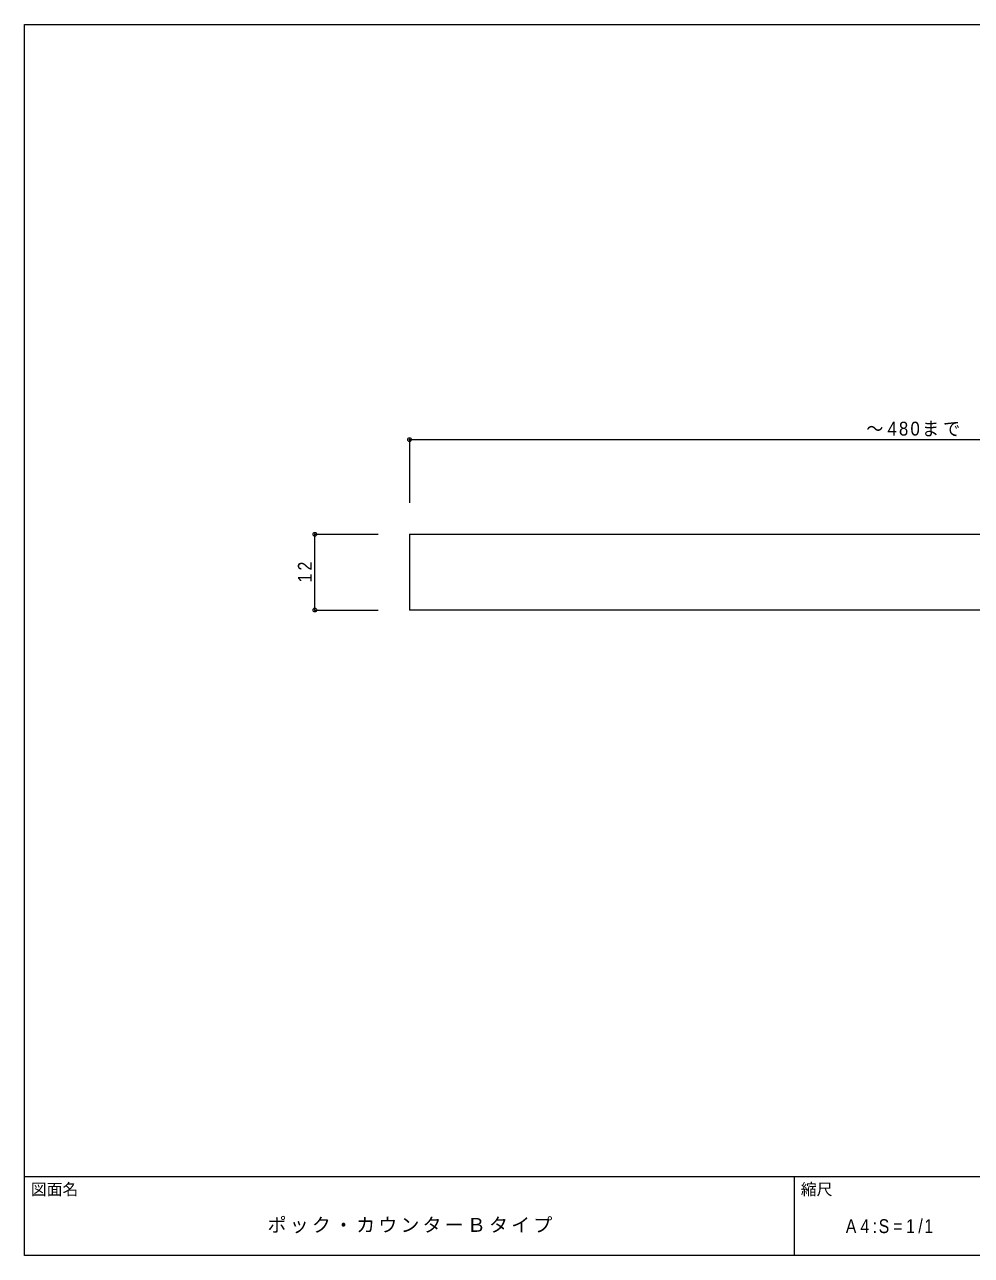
# Model space of a CAD drawing. Units: millimetres on the paper. Extents: x -141 to 141, y -98 to 98.
# Drawn here: x -141 to 9, y -97.5 to 97.5 of the extents above; entities that cross this region are included whole.
import ezdxf
from ezdxf.enums import TextEntityAlignment as Align

# ---------------------------------------------------------------- set-up
doc = ezdxf.new("R2010")
doc.units = ezdxf.units.MM
doc.header["$PDMODE"] = 32
doc.header["$PDSIZE"] = 0.6
for name, color, linetype, lineweight in [('0-0_ＫＢ製品', 2, 'Continuous', 9), ('0-3_寸法', 4, 'Continuous', 9), ('F-0_図面枠', 5, 'Continuous', 9), ('F-5_F-5ﾚｲﾔ', 7, 'Continuous', 9)]:
    doc.layers.add(name, color=color, linetype=linetype, lineweight=lineweight)
doc.styles.add('HGｺﾞｼｯｸM', font='')
doc.styles.get('HGｺﾞｼｯｸM').set_extended_font_data('HGｺﾞｼｯｸM')

msp = doc.modelspace()

# ---------------------------------------------------------------- linework, layer by layer
at = {"layer": '0-0_ＫＢ製品'}
for p, q in [((-80, 16.75), (-80, 4.75)), ((-80, 16.75), (69.5, 16.75)), ((65, 4.75), (-80, 4.75))]:
    msp.add_line(p, q, dxfattribs=at)
at = {"layer": '0-3_寸法'}
for p, q in [((-80, 31.75), (80, 31.75)), ((-80, 31.75), (-80, 21.75)), ((-95, 4.75), (-95, 16.75)), ((-95, 16.75), (-85, 16.75)), ((-95, 4.75), (-85, 4.75))]:
    msp.add_line(p, q, dxfattribs=at)
for p in [(-80, 31.75), (-95, 16.75), (-95, 4.75)]:
    msp.add_point(p, dxfattribs=at)
at = {"layer": 'F-0_図面枠'}
for p, q in [((-141, 97.5), (141, 97.5)), ((-141, -97.5), (-141, 97.5)), ((-141, -85), (141, -85)), ((-19, -97.5), (-19, -85)), ((141, -97.5), (-141, -97.5))]:
    msp.add_line(p, q, dxfattribs=at)

# ---------------------------------------------------------------- texts
at = {"layer": '0-3_寸法', "color": 7, "insert": (-7.625, 32.25), "char_height": 2.199, "attachment_point": 7, "style": 'HGｺﾞｼｯｸM'}
msp.add_mtext('\\T1.24;\\W0.9;～480まで', dxfattribs=at)
at = {"layer": '0-3_寸法', "color": 7, "insert": (-95.5, 9.125), "char_height": 2.199, "attachment_point": 7, "rotation": 90, "style": 'HGｺﾞｼｯｸM'}
msp.add_mtext('\\T1.36;\\W0.85;12', dxfattribs=at)
at = {"layer": 'F-0_図面枠', "color": 7, "style": 'HGｺﾞｼｯｸM'}
msp.add_text('図面名', height=1.833, dxfattribs=at).set_placement((-140, -88.5), align=Align.BOTTOM_LEFT)
at = {"layer": 'F-5_F-5ﾚｲﾔ', "style": 'HGｺﾞｼｯｸM'}
msp.add_text('縮尺', height=1.833, dxfattribs=at).set_placement((-18, -88.5), align=Align.BOTTOM_LEFT)
at = {"layer": 'F-5_F-5ﾚｲﾔ', "char_height": 2.199, "attachment_point": 7, "style": 'HGｺﾞｼｯｸM'}
for s, insert in [('\\T1.17;ポック・カウンターＢタイプ', (-102.5, -94)), ('\\T1.39;\\W0.85;A4:S=1/1', (-10.875, -94))]:
    msp.add_mtext(s, dxfattribs=dict(at, insert=insert))

doc.saveas('drawing.dxf')
